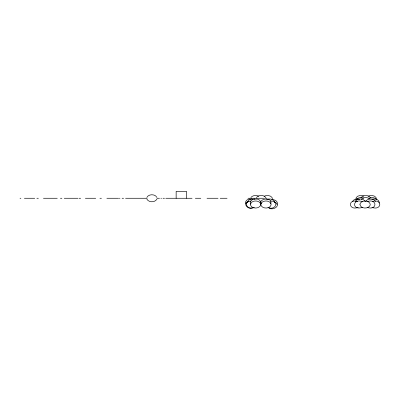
<?xml version="1.0" encoding="UTF-8"?>
<svg xmlns="http://www.w3.org/2000/svg" width="400" height="400" viewBox="0 0 400 400"><rect width="100%" height="100%" fill="white"/><g stroke="black" fill="none" stroke-linecap="round" stroke-linejoin="round"><path stroke-width="0.6" d="M274.63 202.735C274.645 199.195 269.74 198.34 267.07 199.35M266.29 199.43C266.335 194.79 258.705 194.3 256.405 197.525M376.485 199.43C376.665 195.44 370.8 194.655 368.06 196.27M379.22 203.055C379.72 199.335 374.43 198.255 371.72 199.35M272.435 199.75C273.18 195.59 266.865 194.55 264.1 196.27M352.365 201.795C353.44 198.96 357.31 198.495 359.865 199.35M146.83 197.475C148.61 193.84 155.165 193.84 156.95 197.475M156.95 199.06C155.165 202.69 148.61 202.69 146.83 199.06M355.25 201.47C357.18 198.06 363.315 198.06 365.245 201.47M365.645 201.47C367.575 198.06 373.71 198.06 375.64 201.47M360.87 197.845C362.92 194.655 368.665 194.655 370.715 197.845M260.325 203.86C259.905 197.4 273.105 197.295 270.72 203.86M276.96 204.555C278.81 201.495 274.36 199.16 271.76 199.665M250.86 197.525C252.7 195.185 256.355 195 258.87 196.27M356.325 199.45C358.115 197.38 361.365 197.15 363.785 198.14M361.175 199.45C363.385 196.99 367.735 196.965 370.145 199.145M368.755 198.35C371.305 197.055 375.115 197.265 376.865 199.765M248.355 201.425C242.415 203.12 247.66 209.99 252.175 207.835M253.585 207.405L252.655 207.725M254.28 207.405C247.975 210.98 241.975 201.675 250.97 201.055M367.105 201.605C377.52 198.055 377.52 210.955 367.105 207.405M358.24 207.405C348.42 210.96 347.38 198.615 357.785 201.425M362.4 207.405C351.39 210.935 352.47 197.505 362.83 201.815M372.415 201.425C382.815 198.615 381.775 210.96 371.96 207.405M249.795 199.02C247.5 199.005 244.365 201.43 246.01 203.86M251.875 199.02C249.965 199.2 247.435 200.485 247.645 202.735M254.65 199.02C252.35 199.005 249.22 201.43 250.86 203.86M270.375 201.055C280.01 200.52 275.325 211.19 267.995 207.405M20 198.265L20.91 198.265M24.36 198.265L34.76 198.265M36.835 198.265L38.385 198.265M43.42 198.265L57.285 198.265M60.4 198.265L61.95 198.265M64.215 198.265L78.075 198.265M79.115 198.265L80.665 198.265M85.35 198.265L95.75 198.265M99.905 198.265L101.455 198.265M106.835 198.265L118.62 198.265M119.315 198.265L120.005 198.265M122.065 198.265L123.635 198.265M125.55 198.265L147.15 198.265M156.97 198.265L159.51 198.265M160.88 198.265L161.59 198.265M162.975 198.265L164.525 198.265M165.75 198.265L192.085 198.265M195.31 198.265L200.835 198.265M206.985 198.265L218.075 198.265M220.155 198.265L227.085 198.265M247.98 198.265L264.51 198.265M256.54 199.02C259.44 199.01 260.885 201.415 261.26 203.86M253.77 199.02L255.21 199.35M251.69 199.02L252.655 199.205M274.14 201.975C282.555 204.785 272.525 211.88 268.19 207.38M363.785 196.06C361.055 194.745 355.575 195.61 355.79 199.43M255.99 199.43L255.94 198.96M250.445 199.43L250.395 198.96M186.54 198.265L186.54 191.335L176.15 191.335L176.145 198.265M250.415 204.195C250.645 209.085 259.605 209.31 260.77 204.815C261.11 199.925 269.97 199.7 271.165 204.195C270.94 209.085 261.98 209.31 260.815 204.815C260.475 199.925 251.615 199.7 250.415 204.195M359.92 204.195C360.15 209.085 369.11 209.31 370.275 204.815C370.05 199.925 361.09 199.7 359.92 204.195"/></g></svg>
